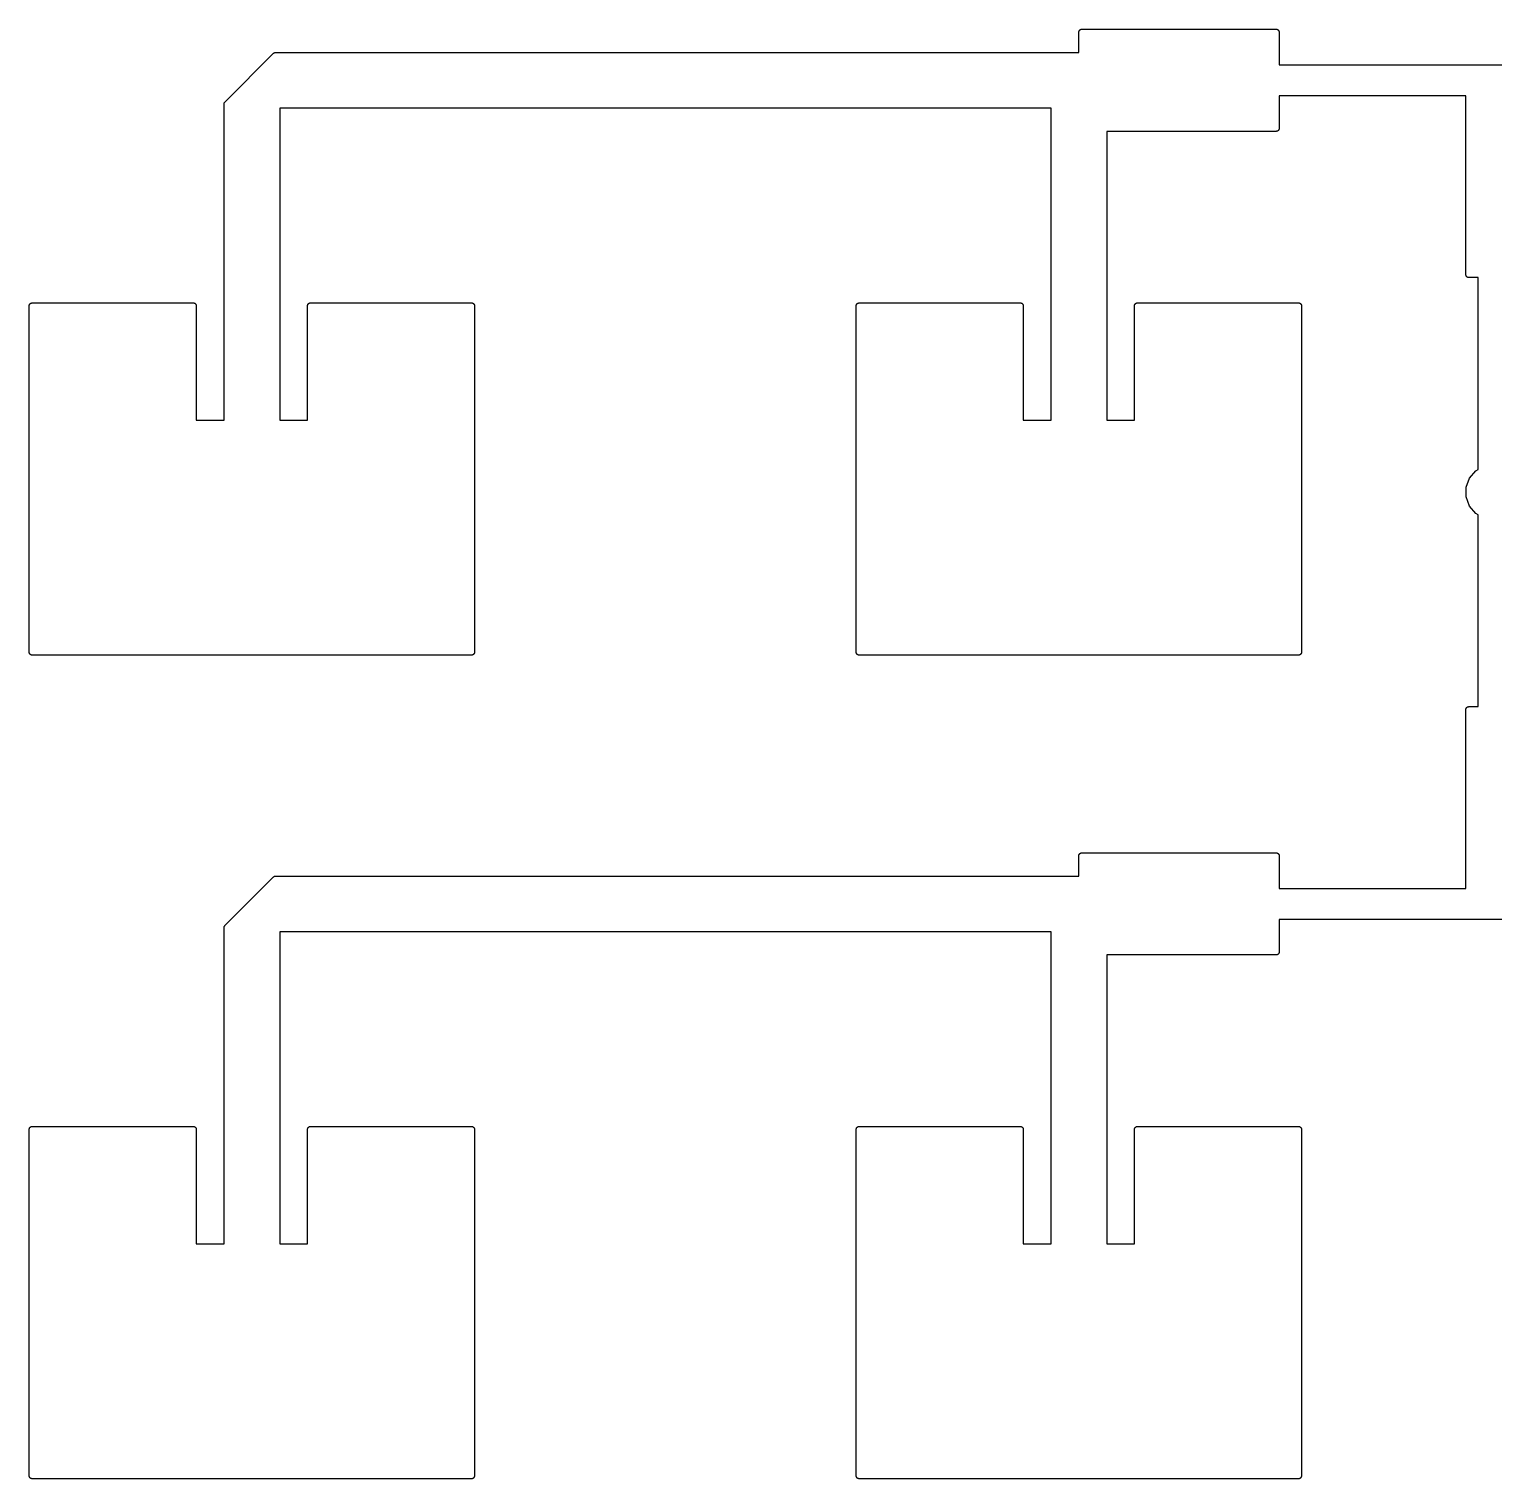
# Model space of a CAD drawing. Extents: x -13.2 to 16.3, y -8.9 to 4.2.
# Drawn here: x -13.16 to 0, y -8.87 to 4.16 of the extents above; entities that cross this region are included whole.
import ezdxf

# ---------------------------------------------------------------- set-up
doc = ezdxf.new("R2010")
doc.units = 0
doc.header["$MEASUREMENT"] = 0
doc.layers.add('BLACK', color=7, linetype='CONTINUOUS')

msp = doc.modelspace()

# ---------------------------------------------------------------- linework, layer by layer
at = {"layer": 'BLACK'}
for p, q in [((-3.7273, 4.1335), (-3.72692, 4.13565)), ((-3.7273, 3.95123), (-3.7273, 4.1335)), ((-3.72692, 4.13784), (-3.72617, 4.1399)), ((-3.72692, 4.13565), (-3.72692, 4.13784)), ((-3.72617, 4.1399), (-3.72579, 4.14205)), ((-3.72579, 4.14205), (-3.7247, 4.14394)), ((-3.7247, 4.14394), (-3.72395, 4.146)), ((-3.72395, 4.146), (-3.72254, 4.14768)), ((-3.72254, 4.14768), (-3.72145, 4.14957)), ((-3.72145, 4.14957), (-3.71978, 4.15098)), ((-3.71978, 4.15098), (-3.71837, 4.15265)), ((-3.71837, 4.15265), (-3.71648, 4.15374)), ((-3.71648, 4.15374), (-3.7148, 4.15515)), ((-3.7148, 4.15515), (-3.71274, 4.1559)), ((-3.71274, 4.1559), (-3.71085, 4.15699)), ((-3.71085, 4.15699), (-3.7087, 4.15737)), ((-3.7087, 4.15737), (-3.70664, 4.15812)), ((-3.70664, 4.15812), (-3.70445, 4.15812)), ((-3.70445, 4.15812), (-3.7023, 4.1585)), ((-3.7023, 4.1585), (-1.9528, 4.1585)), ((-1.9528, 4.1585), (-1.95064, 4.15812)), ((-1.95064, 4.15812), (-1.94846, 4.15812)), ((-1.94846, 4.15812), (-1.9464, 4.15737)), ((-1.9464, 4.15737), (-1.94425, 4.15699)), ((-1.94425, 4.15699), (-1.94236, 4.1559)), ((-1.94236, 4.1559), (-1.9403, 4.15515)), ((-1.9403, 4.15515), (-1.93862, 4.15374)), ((-1.93862, 4.15374), (-1.93673, 4.15265)), ((-1.93673, 4.15265), (-1.93532, 4.15098)), ((-1.93532, 4.15098), (-1.93365, 4.14957)), ((-1.93365, 4.14957), (-1.93256, 4.14768)), ((-1.93256, 4.14768), (-1.93115, 4.146)), ((-1.93115, 4.146), (-1.9304, 4.14394)), ((-1.9304, 4.14394), (-1.92931, 4.14205)), ((-1.92931, 4.14205), (-1.92893, 4.1399)), ((-1.92893, 4.1399), (-1.92818, 4.13784)), ((-1.92818, 4.13784), (-1.92818, 4.13565)), ((-1.92818, 4.13565), (-1.9278, 4.1335)), ((-1.9278, 4.1335), (-1.9278, 3.84023)), ((-10.9577, 3.94578), (-10.955, 3.94766)), ((-10.955, 3.94766), (-10.9539, 3.94794)), ((-10.9539, 3.94794), (-10.953, 3.94849)), ((-10.953, 3.94849), (-10.9498, 3.94906)), ((-10.9498, 3.94906), (-10.9466, 3.9499)), ((-10.9466, 3.9499), (-10.9455, 3.94981)), ((-10.9455, 3.94981), (-10.9444, 3.95)), ((-10.9444, 3.95), (-3.72853, 3.95)), ((-3.72853, 3.95), (-3.72741, 3.95011)), ((-3.72741, 3.95011), (-3.7273, 3.95123)), ((-11.4, 3.50482), (-10.9621, 3.94268)), ((-10.9621, 3.94268), (-10.9612, 3.94331)), ((-10.9612, 3.94331), (-10.9605, 3.94415)), ((-10.9605, 3.94415), (-10.9577, 3.94578)), ((-1.9278, 3.84023), (-1.92769, 3.83911)), ((-1.92769, 3.83911), (-1.92657, 3.839)), ((-1.92657, 3.839), (1.92657, 3.839)), ((-1.92769, 3.56089), (-1.9278, 3.55977)), ((-1.9278, 3.55977), (-1.9278, 3.2665)), ((-1.92657, 3.561), (-1.92769, 3.56089)), ((-0.25123, 3.561), (-1.92657, 3.561)), ((-0.25011, 3.56089), (-0.25123, 3.561)), ((-0.25, 3.55977), (-0.25011, 3.56089)), ((-0.25, 1.9528), (-0.25, 3.55977)), ((-11.4073, 3.48714), (-11.4071, 3.48823)), ((-11.4073, 0.64623), (-11.4073, 3.48714)), ((-11.4072, 3.48932), (-11.4064, 3.49248)), ((-11.4071, 3.48823), (-11.4072, 3.48932)), ((-11.4064, 3.49248), (-11.4058, 3.49569)), ((-11.4058, 3.49569), (-11.4052, 3.49665)), ((-11.4052, 3.49665), (-11.405, 3.49771)), ((-11.405, 3.49771), (-11.4031, 3.50039)), ((-11.4031, 3.50039), (-11.4015, 3.50321)), ((-11.4015, 3.50321), (-11.4006, 3.50392)), ((-11.4006, 3.50392), (-11.4, 3.50482)), ((-10.9071, 3.44989), (-10.9072, 3.44877)), ((-10.9072, 3.44877), (-10.9072, 0.64623)), ((-10.906, 3.45), (-10.9071, 3.44989)), ((-3.97843, 3.45), (-10.906, 3.45)), ((-3.97731, 3.44989), (-3.97843, 3.45)), ((-3.9772, 3.44877), (-3.97731, 3.44989)), ((-3.9772, 0.64623), (-3.9772, 3.44877)), ((-3.47719, 3.24139), (-3.4773, 3.24027)), ((-3.4773, 3.24027), (-3.4773, 0.64623)), ((-3.47607, 3.2415), (-3.47719, 3.24139)), ((-1.9528, 3.2415), (-3.47607, 3.2415)), ((-1.95064, 3.24188), (-1.9528, 3.2415)), ((-1.94846, 3.24188), (-1.95064, 3.24188)), ((-1.9464, 3.24263), (-1.94846, 3.24188)), ((-1.94425, 3.24301), (-1.9464, 3.24263)), ((-1.94236, 3.2441), (-1.94425, 3.24301)), ((-1.9403, 3.24485), (-1.94236, 3.2441)), ((-1.93862, 3.24626), (-1.9403, 3.24485)), ((-1.93673, 3.24735), (-1.93862, 3.24626)), ((-1.93532, 3.24902), (-1.93673, 3.24735)), ((-1.93365, 3.25043), (-1.93532, 3.24902)), ((-1.93256, 3.25232), (-1.93365, 3.25043)), ((-1.93115, 3.254), (-1.93256, 3.25232)), ((-1.9304, 3.25606), (-1.93115, 3.254)), ((-1.92931, 3.25795), (-1.9304, 3.25606)), ((-1.92893, 3.2601), (-1.92931, 3.25795)), ((-1.92818, 3.26216), (-1.92893, 3.2601)), ((-1.9278, 3.2665), (-1.92818, 3.26435)), ((-1.92818, 3.26435), (-1.92818, 3.26216)), ((-0.24962, 1.95064), (-0.25, 1.9528)), ((-0.24962, 1.94846), (-0.24962, 1.95064)), ((-0.248872, 1.9464), (-0.24962, 1.94846)), ((-0.248492, 1.94425), (-0.248872, 1.9464)), ((-0.247399, 1.94236), (-0.248492, 1.94425)), ((-0.246651, 1.9403), (-0.247399, 1.94236)), ((-0.245244, 1.93862), (-0.246651, 1.9403)), ((-0.244151, 1.93673), (-0.245244, 1.93862)), ((-0.242476, 1.93532), (-0.244151, 1.93673)), ((-0.24107, 1.93365), (-0.242476, 1.93532)), ((-0.239177, 1.93256), (-0.24107, 1.93365)), ((-0.2375, 1.93115), (-0.239177, 1.93256)), ((-0.235444, 1.9304), (-0.2375, 1.93115)), ((-0.233551, 1.92931), (-0.235444, 1.9304)), ((-0.231397, 1.92893), (-0.233551, 1.92931)), ((-0.229341, 1.92818), (-0.231397, 1.92893)), ((-0.227155, 1.92818), (-0.229341, 1.92818)), ((-0.225, 1.9278), (-0.227155, 1.92818)), ((-0.14023, 1.9278), (-0.225, 1.9278)), ((-0.13911, 1.92769), (-0.14023, 1.9278)), ((-0.139, 1.92657), (-0.13911, 1.92769)), ((-0.139, 0.204038), (-0.139, 1.92657)), ((-13.1573, 1.675), (-13.1569, 1.67715)), ((-13.1573, -1.44), (-13.1573, 1.675)), ((-13.1569, 1.67934), (-13.1562, 1.6814)), ((-13.1569, 1.67715), (-13.1569, 1.67934)), ((-13.1562, 1.6814), (-13.1558, 1.68355)), ((-13.1558, 1.68355), (-13.1547, 1.68544)), ((-13.1547, 1.68544), (-13.154, 1.6875)), ((-13.154, 1.6875), (-13.1525, 1.68918)), ((-13.1525, 1.68918), (-13.1515, 1.69107)), ((-13.1515, 1.69107), (-13.1498, 1.69248)), ((-13.1498, 1.69248), (-13.1484, 1.69415)), ((-13.1484, 1.69415), (-13.1465, 1.69524)), ((-13.1465, 1.69524), (-13.1448, 1.69665)), ((-13.1448, 1.69665), (-13.1427, 1.6974)), ((-13.1427, 1.6974), (-13.1409, 1.69849)), ((-13.1409, 1.69849), (-13.1387, 1.69887)), ((-13.1387, 1.69887), (-13.1366, 1.69962)), ((-13.1366, 1.69962), (-13.1345, 1.69962)), ((-13.1345, 1.69962), (-13.1323, 1.7)), ((-13.1323, 1.7), (-11.6823, 1.7)), ((-11.6823, 1.7), (-11.6801, 1.69962)), ((-11.6801, 1.69962), (-11.678, 1.69962)), ((-11.678, 1.69962), (-11.6759, 1.69887)), ((-11.6759, 1.69887), (-11.6737, 1.69849)), ((-11.6737, 1.69849), (-11.6719, 1.6974)), ((-11.6719, 1.6974), (-11.6698, 1.69665)), ((-11.6698, 1.69665), (-11.6681, 1.69524)), ((-11.6681, 1.69524), (-11.6662, 1.69415)), ((-11.6662, 1.69415), (-11.6648, 1.69248)), ((-11.6648, 1.69248), (-11.6631, 1.69107)), ((-11.6631, 1.69107), (-11.6621, 1.68918)), ((-11.6621, 1.68918), (-11.6606, 1.6875)), ((-11.6606, 1.6875), (-11.6599, 1.68544)), ((-11.6599, 1.68544), (-11.6588, 1.68355)), ((-11.6588, 1.68355), (-11.6584, 1.6814)), ((-11.6584, 1.6814), (-11.6577, 1.67934)), ((-11.6577, 1.67934), (-11.6577, 1.67715)), ((-11.6577, 1.67715), (-11.6573, 1.675)), ((-11.6573, 1.675), (-11.6573, 0.64623)), ((-10.6572, 1.675), (-10.6568, 1.67715)), ((-10.6572, 0.64623), (-10.6572, 1.675)), ((-10.6568, 1.67934), (-10.6561, 1.6814)), ((-10.6568, 1.67715), (-10.6568, 1.67934)), ((-10.6561, 1.6814), (-10.6557, 1.68355)), ((-10.6557, 1.68355), (-10.6546, 1.68544)), ((-10.6546, 1.68544), (-10.6539, 1.6875)), ((-10.6539, 1.6875), (-10.6524, 1.68918)), ((-10.6524, 1.68918), (-10.6514, 1.69107)), ((-10.6514, 1.69107), (-10.6497, 1.69248)), ((-10.6497, 1.69248), (-10.6483, 1.69415)), ((-10.6483, 1.69415), (-10.6464, 1.69524)), ((-10.6464, 1.69524), (-10.6447, 1.69665)), ((-10.6447, 1.69665), (-10.6426, 1.6974)), ((-10.6426, 1.6974), (-10.6408, 1.69849)), ((-10.6408, 1.69849), (-10.6386, 1.69887)), ((-10.6386, 1.69887), (-10.6365, 1.69962)), ((-10.6365, 1.69962), (-10.6344, 1.69962)), ((-10.6344, 1.69962), (-10.6322, 1.7)), ((-10.6322, 1.7), (-9.1823, 1.7)), ((-9.1823, 1.7), (-9.18014, 1.69962)), ((-9.18014, 1.69962), (-9.17796, 1.69962)), ((-9.17796, 1.69962), (-9.1759, 1.69887)), ((-9.1759, 1.69887), (-9.17375, 1.69849)), ((-9.17375, 1.69849), (-9.17186, 1.6974)), ((-9.17186, 1.6974), (-9.1698, 1.69665)), ((-9.1698, 1.69665), (-9.16812, 1.69524)), ((-9.16812, 1.69524), (-9.16623, 1.69415)), ((-9.16623, 1.69415), (-9.16482, 1.69248)), ((-9.16482, 1.69248), (-9.16315, 1.69107)), ((-9.16315, 1.69107), (-9.16206, 1.68918)), ((-9.16206, 1.68918), (-9.16065, 1.6875)), ((-9.16065, 1.6875), (-9.1599, 1.68544)), ((-9.1599, 1.68544), (-9.15881, 1.68355)), ((-9.15881, 1.68355), (-9.15843, 1.6814)), ((-9.15843, 1.6814), (-9.15768, 1.67934)), ((-9.15768, 1.67934), (-9.15768, 1.67715)), ((-9.15768, 1.67715), (-9.1573, 1.675)), ((-9.1573, 1.675), (-9.1573, -1.44)), ((-5.7272, 1.675), (-5.72682, 1.67715)), ((-5.7272, -1.44), (-5.7272, 1.675)), ((-5.72682, 1.67934), (-5.72607, 1.6814)), ((-5.72682, 1.67715), (-5.72682, 1.67934)), ((-5.72607, 1.6814), (-5.72569, 1.68355)), ((-5.72569, 1.68355), (-5.7246, 1.68544)), ((-5.7246, 1.68544), (-5.72385, 1.6875)), ((-5.72385, 1.6875), (-5.72244, 1.68918)), ((-5.72244, 1.68918), (-5.72135, 1.69107)), ((-5.72135, 1.69107), (-5.71968, 1.69248)), ((-5.71968, 1.69248), (-5.71827, 1.69415)), ((-5.71827, 1.69415), (-5.71638, 1.69524)), ((-5.71638, 1.69524), (-5.7147, 1.69665)), ((-5.7147, 1.69665), (-5.71264, 1.6974)), ((-5.71264, 1.6974), (-5.71075, 1.69849)), ((-5.71075, 1.69849), (-5.7086, 1.69887)), ((-5.7086, 1.69887), (-5.70654, 1.69962)), ((-5.70654, 1.69962), (-5.70435, 1.69962)), ((-5.70435, 1.69962), (-5.7022, 1.7)), ((-5.7022, 1.7), (-4.2522, 1.7)), ((-4.2522, 1.7), (-4.25005, 1.69962)), ((-4.25005, 1.69962), (-4.24786, 1.69962)), ((-4.24786, 1.69962), (-4.2458, 1.69887)), ((-4.2458, 1.69887), (-4.24365, 1.69849)), ((-4.24365, 1.69849), (-4.24176, 1.6974)), ((-4.24176, 1.6974), (-4.2397, 1.69665)), ((-4.2397, 1.69665), (-4.23802, 1.69524)), ((-4.23802, 1.69524), (-4.23613, 1.69415)), ((-4.23613, 1.69415), (-4.23472, 1.69248)), ((-4.23472, 1.69248), (-4.23305, 1.69107)), ((-4.23305, 1.69107), (-4.23196, 1.68918)), ((-4.23196, 1.68918), (-4.23055, 1.6875)), ((-4.23055, 1.6875), (-4.2298, 1.68544)), ((-4.2298, 1.68544), (-4.22871, 1.68355)), ((-4.22871, 1.68355), (-4.22833, 1.6814)), ((-4.22833, 1.6814), (-4.22758, 1.67934)), ((-4.22758, 1.67934), (-4.22758, 1.67715)), ((-4.22758, 1.67715), (-4.2272, 1.675)), ((-4.2272, 1.675), (-4.2272, 0.64623)), ((-3.2273, 1.675), (-3.22692, 1.67715)), ((-3.2273, 0.64623), (-3.2273, 1.675)), ((-3.22692, 1.67934), (-3.22617, 1.6814)), ((-3.22692, 1.67715), (-3.22692, 1.67934)), ((-3.22617, 1.6814), (-3.22579, 1.68355)), ((-3.22579, 1.68355), (-3.2247, 1.68544)), ((-3.2247, 1.68544), (-3.22395, 1.6875)), ((-3.22395, 1.6875), (-3.22254, 1.68918)), ((-3.22254, 1.68918), (-3.22145, 1.69107)), ((-3.22145, 1.69107), (-3.21978, 1.69248)), ((-3.21978, 1.69248), (-3.21837, 1.69415)), ((-3.21837, 1.69415), (-3.21648, 1.69524)), ((-3.21648, 1.69524), (-3.2148, 1.69665)), ((-3.2148, 1.69665), (-3.21274, 1.6974)), ((-3.21274, 1.6974), (-3.21085, 1.69849)), ((-3.21085, 1.69849), (-3.2087, 1.69887)), ((-3.2087, 1.69887), (-3.20664, 1.69962)), ((-3.20664, 1.69962), (-3.20445, 1.69962)), ((-3.20445, 1.69962), (-3.2023, 1.7)), ((-3.2023, 1.7), (-1.7522, 1.7)), ((-1.7522, 1.7), (-1.75004, 1.69962)), ((-1.75004, 1.69962), (-1.74786, 1.69962)), ((-1.74786, 1.69962), (-1.7458, 1.69887)), ((-1.7458, 1.69887), (-1.74365, 1.69849)), ((-1.74365, 1.69849), (-1.74176, 1.6974)), ((-1.74176, 1.6974), (-1.7397, 1.69665)), ((-1.7397, 1.69665), (-1.73802, 1.69524)), ((-1.73802, 1.69524), (-1.73613, 1.69415)), ((-1.73613, 1.69415), (-1.73472, 1.69248)), ((-1.73472, 1.69248), (-1.73305, 1.69107)), ((-1.73305, 1.69107), (-1.73196, 1.68918)), ((-1.73196, 1.68918), (-1.73055, 1.6875)), ((-1.73055, 1.6875), (-1.7298, 1.68544)), ((-1.7298, 1.68544), (-1.72871, 1.68355)), ((-1.72871, 1.68355), (-1.72833, 1.6814)), ((-1.72833, 1.6814), (-1.72758, 1.67934)), ((-1.72758, 1.67934), (-1.72758, 1.67715)), ((-1.72758, 1.67715), (-1.7272, 1.675)), ((-1.7272, 1.675), (-1.7272, -1.44)), ((-11.6573, 0.64623), (-11.6572, 0.64511)), ((-11.6572, 0.64511), (-11.6561, 0.645)), ((-11.6561, 0.645), (-11.4085, 0.645)), ((-11.4085, 0.645), (-11.4074, 0.64511)), ((-11.4074, 0.64511), (-11.4073, 0.64623)), ((-10.9072, 0.64623), (-10.9071, 0.64511)), ((-10.9071, 0.64511), (-10.906, 0.645)), ((-10.906, 0.645), (-10.6584, 0.645)), ((-10.6584, 0.645), (-10.6573, 0.64511)), ((-10.6573, 0.64511), (-10.6572, 0.64623)), ((-4.2272, 0.64623), (-4.22709, 0.64511)), ((-4.22709, 0.64511), (-4.22597, 0.645)), ((-4.22597, 0.645), (-3.97843, 0.645)), ((-3.97843, 0.645), (-3.97731, 0.64511)), ((-3.97731, 0.64511), (-3.9772, 0.64623)), ((-3.4773, 0.64623), (-3.47719, 0.64511)), ((-3.47719, 0.64511), (-3.47607, 0.645)), ((-3.47607, 0.645), (-3.22853, 0.645)), ((-3.22853, 0.645), (-3.22741, 0.64511)), ((-3.22741, 0.64511), (-3.2273, 0.64623)), ((-0.216506, 0.125), (-0.160697, 0.191511)), ((-0.160697, 0.191511), (-0.139, 0.204038)), ((-0.246202, 0.043412), (-0.216506, 0.125)), ((-0.246202, -0.043412), (-0.246202, 0.043412)), ((-0.216506, -0.125), (-0.246202, -0.043412)), ((-0.160697, -0.191511), (-0.216506, -0.125)), ((-0.139, -0.204038), (-0.160697, -0.191511)), ((-0.139, -1.92657), (-0.139, -0.204038)), ((-13.1569, -1.44215), (-13.1573, -1.44)), ((-13.1569, -1.44434), (-13.1569, -1.44215)), ((-13.1562, -1.4464), (-13.1569, -1.44434)), ((-13.1558, -1.44855), (-13.1562, -1.4464)), ((-9.15843, -1.4464), (-9.15881, -1.44855)), ((-9.15768, -1.44434), (-9.15843, -1.4464)), ((-9.1573, -1.44), (-9.15768, -1.44215)), ((-9.15768, -1.44215), (-9.15768, -1.44434)), ((-5.72682, -1.44215), (-5.7272, -1.44)), ((-5.72682, -1.44434), (-5.72682, -1.44215)), ((-5.72607, -1.4464), (-5.72682, -1.44434)), ((-5.72569, -1.44855), (-5.72607, -1.4464)), ((-1.72833, -1.4464), (-1.72871, -1.44855)), ((-1.72758, -1.44434), (-1.72833, -1.4464)), ((-1.7272, -1.44), (-1.72758, -1.44215)), ((-1.72758, -1.44215), (-1.72758, -1.44434)), ((-13.1547, -1.45044), (-13.1558, -1.44855)), ((-13.154, -1.4525), (-13.1547, -1.45044)), ((-13.1525, -1.45418), (-13.154, -1.4525)), ((-13.1515, -1.45607), (-13.1525, -1.45418)), ((-13.1498, -1.45748), (-13.1515, -1.45607)), ((-13.1484, -1.45915), (-13.1498, -1.45748)), ((-13.1465, -1.46024), (-13.1484, -1.45915)), ((-13.1448, -1.46165), (-13.1465, -1.46024)), ((-13.1427, -1.4624), (-13.1448, -1.46165)), ((-13.1409, -1.46349), (-13.1427, -1.4624)), ((-13.1387, -1.46387), (-13.1409, -1.46349)), ((-13.1366, -1.46462), (-13.1387, -1.46387)), ((-13.1345, -1.46462), (-13.1366, -1.46462)), ((-13.1323, -1.465), (-13.1345, -1.46462)), ((-9.1823, -1.465), (-13.1323, -1.465)), ((-9.18014, -1.46462), (-9.1823, -1.465)), ((-9.17796, -1.46462), (-9.18014, -1.46462)), ((-9.1759, -1.46387), (-9.17796, -1.46462)), ((-9.17375, -1.46349), (-9.1759, -1.46387)), ((-9.17186, -1.4624), (-9.17375, -1.46349)), ((-9.1698, -1.46165), (-9.17186, -1.4624)), ((-9.16812, -1.46024), (-9.1698, -1.46165)), ((-9.16623, -1.45915), (-9.16812, -1.46024)), ((-9.16482, -1.45748), (-9.16623, -1.45915)), ((-9.16315, -1.45607), (-9.16482, -1.45748)), ((-9.16206, -1.45418), (-9.16315, -1.45607)), ((-9.16065, -1.4525), (-9.16206, -1.45418)), ((-9.1599, -1.45044), (-9.16065, -1.4525)), ((-9.15881, -1.44855), (-9.1599, -1.45044)), ((-5.7246, -1.45044), (-5.72569, -1.44855)), ((-5.72385, -1.4525), (-5.7246, -1.45044)), ((-5.72244, -1.45418), (-5.72385, -1.4525)), ((-5.72135, -1.45607), (-5.72244, -1.45418)), ((-5.71968, -1.45748), (-5.72135, -1.45607)), ((-5.71827, -1.45915), (-5.71968, -1.45748)), ((-5.71638, -1.46024), (-5.71827, -1.45915)), ((-5.7147, -1.46165), (-5.71638, -1.46024)), ((-5.71264, -1.4624), (-5.7147, -1.46165)), ((-5.71075, -1.46349), (-5.71264, -1.4624)), ((-5.7086, -1.46387), (-5.71075, -1.46349)), ((-5.70654, -1.46462), (-5.7086, -1.46387)), ((-5.70435, -1.46462), (-5.70654, -1.46462)), ((-5.7022, -1.465), (-5.70435, -1.46462)), ((-1.7522, -1.465), (-5.7022, -1.465)), ((-1.75004, -1.46462), (-1.7522, -1.465)), ((-1.74786, -1.46462), (-1.75004, -1.46462)), ((-1.7458, -1.46387), (-1.74786, -1.46462)), ((-1.74365, -1.46349), (-1.7458, -1.46387)), ((-1.74176, -1.4624), (-1.74365, -1.46349)), ((-1.7397, -1.46165), (-1.74176, -1.4624)), ((-1.73802, -1.46024), (-1.7397, -1.46165)), ((-1.73613, -1.45915), (-1.73802, -1.46024)), ((-1.73472, -1.45748), (-1.73613, -1.45915)), ((-1.73305, -1.45607), (-1.73472, -1.45748)), ((-1.73196, -1.45418), (-1.73305, -1.45607)), ((-1.73055, -1.4525), (-1.73196, -1.45418)), ((-1.7298, -1.45044), (-1.73055, -1.4525)), ((-1.72871, -1.44855), (-1.7298, -1.45044)), ((-0.25, -1.9528), (-0.24962, -1.95064)), ((-0.25, -3.55977), (-0.25, -1.9528)), ((-0.24962, -1.94846), (-0.248872, -1.9464)), ((-0.24962, -1.95064), (-0.24962, -1.94846)), ((-0.248872, -1.9464), (-0.248492, -1.94425)), ((-0.248492, -1.94425), (-0.247399, -1.94236)), ((-0.247399, -1.94236), (-0.246651, -1.9403)), ((-0.246651, -1.9403), (-0.245244, -1.93862)), ((-0.245244, -1.93862), (-0.244151, -1.93673)), ((-0.244151, -1.93673), (-0.242476, -1.93532)), ((-0.242476, -1.93532), (-0.24107, -1.93365)), ((-0.24107, -1.93365), (-0.239177, -1.93256)), ((-0.239177, -1.93256), (-0.2375, -1.93115)), ((-0.2375, -1.93115), (-0.235444, -1.9304)), ((-0.235444, -1.9304), (-0.233551, -1.92931)), ((-0.233551, -1.92931), (-0.231397, -1.92893)), ((-0.231397, -1.92893), (-0.229341, -1.92818)), ((-0.229341, -1.92818), (-0.227155, -1.92818)), ((-0.227155, -1.92818), (-0.225, -1.9278)), ((-0.225, -1.9278), (-0.140229, -1.9278)), ((-0.140229, -1.9278), (-0.13911, -1.92769)), ((-0.13911, -1.92769), (-0.139, -1.92657)), ((-3.7273, -3.2665), (-3.72692, -3.26435)), ((-3.7273, -3.44877), (-3.7273, -3.2665)), ((-3.72692, -3.26216), (-3.72617, -3.2601)), ((-3.72692, -3.26435), (-3.72692, -3.26216)), ((-3.72617, -3.2601), (-3.72579, -3.25795)), ((-3.72579, -3.25795), (-3.7247, -3.25606)), ((-3.7247, -3.25606), (-3.72395, -3.254)), ((-3.72395, -3.254), (-3.72254, -3.25232)), ((-3.72254, -3.25232), (-3.72145, -3.25043)), ((-3.72145, -3.25043), (-3.71978, -3.24902)), ((-3.71978, -3.24902), (-3.71837, -3.24735)), ((-3.71837, -3.24735), (-3.71648, -3.24626)), ((-3.71648, -3.24626), (-3.7148, -3.24485)), ((-3.7148, -3.24485), (-3.71274, -3.2441)), ((-3.71274, -3.2441), (-3.71085, -3.24301)), ((-3.71085, -3.24301), (-3.7087, -3.24263)), ((-3.7087, -3.24263), (-3.70664, -3.24188)), ((-3.70664, -3.24188), (-3.70445, -3.24188)), ((-3.70445, -3.24188), (-3.7023, -3.2415)), ((-3.7023, -3.2415), (-1.9528, -3.2415)), ((-1.9528, -3.2415), (-1.95064, -3.24188)), ((-1.95064, -3.24188), (-1.94846, -3.24188)), ((-1.94846, -3.24188), (-1.9464, -3.24263)), ((-1.9464, -3.24263), (-1.94425, -3.24301)), ((-1.94425, -3.24301), (-1.94236, -3.2441)), ((-1.94236, -3.2441), (-1.9403, -3.24485)), ((-1.9403, -3.24485), (-1.93862, -3.24626)), ((-1.93862, -3.24626), (-1.93673, -3.24735)), ((-1.93673, -3.24735), (-1.93532, -3.24902)), ((-1.93532, -3.24902), (-1.93365, -3.25043)), ((-1.93365, -3.25043), (-1.93256, -3.25232)), ((-1.93256, -3.25232), (-1.93115, -3.254)), ((-1.93115, -3.254), (-1.9304, -3.25606)), ((-1.9304, -3.25606), (-1.92931, -3.25795)), ((-1.92931, -3.25795), (-1.92893, -3.2601)), ((-1.92893, -3.2601), (-1.92818, -3.26216)), ((-1.92818, -3.26216), (-1.92818, -3.26435)), ((-1.92818, -3.26435), (-1.9278, -3.2665)), ((-1.9278, -3.2665), (-1.9278, -3.55977)), ((-11.4, -3.89518), (-10.9621, -3.45732)), ((-10.9621, -3.45732), (-10.9612, -3.45669)), ((-10.9612, -3.45669), (-10.9605, -3.45585)), ((-10.9605, -3.45585), (-10.9577, -3.45422)), ((-10.9577, -3.45422), (-10.955, -3.45234)), ((-10.955, -3.45234), (-10.9539, -3.45206)), ((-10.9539, -3.45206), (-10.953, -3.45151)), ((-10.953, -3.45151), (-10.9498, -3.45094)), ((-10.9498, -3.45094), (-10.9466, -3.45009)), ((-10.9466, -3.45009), (-10.9455, -3.45019)), ((-10.9455, -3.45019), (-10.9444, -3.45)), ((-10.9444, -3.45), (-3.72853, -3.45)), ((-3.72853, -3.45), (-3.72741, -3.44989)), ((-3.72741, -3.44989), (-3.7273, -3.44877)), ((-1.9278, -3.55977), (-1.92769, -3.56089)), ((-1.92769, -3.56089), (-1.92657, -3.561)), ((-1.92657, -3.561), (-0.251229, -3.561)), ((-0.251229, -3.561), (-0.25011, -3.56089)), ((-0.25011, -3.56089), (-0.25, -3.55977)), ((-11.4073, -3.91286), (-11.4071, -3.91177)), ((-11.4073, -6.75377), (-11.4073, -3.91286)), ((-11.4072, -3.91068), (-11.4064, -3.90752)), ((-11.4071, -3.91177), (-11.4072, -3.91068)), ((-11.4064, -3.90752), (-11.4058, -3.9043)), ((-11.4058, -3.9043), (-11.4052, -3.90335)), ((-11.4052, -3.90335), (-11.405, -3.90229)), ((-11.405, -3.90229), (-11.4031, -3.89961)), ((-11.4031, -3.89961), (-11.4015, -3.89679)), ((-11.4015, -3.89679), (-11.4006, -3.89608)), ((-11.4006, -3.89608), (-11.4, -3.89518)), ((-1.92769, -3.83911), (-1.9278, -3.84023)), ((-1.9278, -3.84023), (-1.9278, -4.1335)), ((-1.92657, -3.839), (-1.92769, -3.83911)), ((1.92657, -3.839), (-1.92657, -3.839)), ((-10.9071, -3.95011), (-10.9072, -3.95123)), ((-10.9072, -3.95123), (-10.9072, -6.75377)), ((-10.906, -3.95), (-10.9071, -3.95011)), ((-3.97843, -3.95), (-10.906, -3.95)), ((-3.97731, -3.95011), (-3.97843, -3.95)), ((-3.9772, -3.95123), (-3.97731, -3.95011)), ((-3.9772, -6.75377), (-3.9772, -3.95123)), ((-3.47719, -4.15861), (-3.4773, -4.15973)), ((-3.4773, -4.15973), (-3.4773, -6.75377)), ((-3.47607, -4.1585), (-3.47719, -4.15861)), ((-1.9528, -4.1585), (-3.47607, -4.1585)), ((-1.95064, -4.15812), (-1.9528, -4.1585)), ((-1.94846, -4.15812), (-1.95064, -4.15812)), ((-1.9464, -4.15737), (-1.94846, -4.15812)), ((-1.94425, -4.15699), (-1.9464, -4.15737)), ((-1.94236, -4.1559), (-1.94425, -4.15699)), ((-1.9403, -4.15515), (-1.94236, -4.1559)), ((-1.93862, -4.15374), (-1.9403, -4.15515)), ((-1.93673, -4.15265), (-1.93862, -4.15374)), ((-1.93532, -4.15098), (-1.93673, -4.15265)), ((-1.93365, -4.14957), (-1.93532, -4.15098)), ((-1.93256, -4.14768), (-1.93365, -4.14957)), ((-1.93115, -4.146), (-1.93256, -4.14768)), ((-1.9304, -4.14394), (-1.93115, -4.146)), ((-1.92931, -4.14205), (-1.9304, -4.14394)), ((-1.92893, -4.1399), (-1.92931, -4.14205)), ((-1.92818, -4.13784), (-1.92893, -4.1399)), ((-1.9278, -4.1335), (-1.92818, -4.13565)), ((-1.92818, -4.13565), (-1.92818, -4.13784)), ((-13.1573, -5.725), (-13.1569, -5.72284)), ((-13.1573, -8.84), (-13.1573, -5.725)), ((-13.1569, -5.72066), (-13.1562, -5.7186)), ((-13.1569, -5.72284), (-13.1569, -5.72066)), ((-13.1562, -5.7186), (-13.1558, -5.71645)), ((-13.1558, -5.71645), (-13.1547, -5.71456)), ((-13.1547, -5.71456), (-13.154, -5.7125)), ((-13.154, -5.7125), (-13.1525, -5.71082)), ((-13.1525, -5.71082), (-13.1515, -5.70893)), ((-13.1515, -5.70893), (-13.1498, -5.70752)), ((-13.1498, -5.70752), (-13.1484, -5.70585)), ((-13.1484, -5.70585), (-13.1465, -5.70476)), ((-13.1465, -5.70476), (-13.1448, -5.70335)), ((-13.1448, -5.70335), (-13.1427, -5.7026)), ((-13.1427, -5.7026), (-13.1409, -5.70151)), ((-13.1409, -5.70151), (-13.1387, -5.70113)), ((-13.1387, -5.70113), (-13.1366, -5.70038)), ((-13.1366, -5.70038), (-13.1345, -5.70038)), ((-13.1345, -5.70038), (-13.1323, -5.7)), ((-13.1323, -5.7), (-11.6823, -5.7)), ((-11.6823, -5.7), (-11.6801, -5.70038)), ((-11.6801, -5.70038), (-11.678, -5.70038)), ((-11.678, -5.70038), (-11.6759, -5.70113)), ((-11.6759, -5.70113), (-11.6737, -5.70151)), ((-11.6737, -5.70151), (-11.6719, -5.7026)), ((-11.6719, -5.7026), (-11.6698, -5.70335)), ((-11.6698, -5.70335), (-11.6681, -5.70476)), ((-11.6681, -5.70476), (-11.6662, -5.70585)), ((-11.6662, -5.70585), (-11.6648, -5.70752)), ((-11.6648, -5.70752), (-11.6631, -5.70893)), ((-11.6631, -5.70893), (-11.6621, -5.71082)), ((-11.6621, -5.71082), (-11.6606, -5.7125)), ((-11.6606, -5.7125), (-11.6599, -5.71456)), ((-11.6599, -5.71456), (-11.6588, -5.71645)), ((-11.6588, -5.71645), (-11.6584, -5.7186)), ((-11.6584, -5.7186), (-11.6577, -5.72066)), ((-11.6577, -5.72066), (-11.6577, -5.72284)), ((-11.6577, -5.72284), (-11.6573, -5.725)), ((-11.6573, -5.725), (-11.6573, -6.75377)), ((-10.6572, -5.725), (-10.6568, -5.72284)), ((-10.6572, -6.75377), (-10.6572, -5.725)), ((-10.6568, -5.72066), (-10.6561, -5.7186)), ((-10.6568, -5.72284), (-10.6568, -5.72066)), ((-10.6561, -5.7186), (-10.6557, -5.71645)), ((-10.6557, -5.71645), (-10.6546, -5.71456)), ((-10.6546, -5.71456), (-10.6539, -5.7125)), ((-10.6539, -5.7125), (-10.6524, -5.71082)), ((-10.6524, -5.71082), (-10.6514, -5.70893)), ((-10.6514, -5.70893), (-10.6497, -5.70752)), ((-10.6497, -5.70752), (-10.6483, -5.70585)), ((-10.6483, -5.70585), (-10.6464, -5.70476)), ((-10.6464, -5.70476), (-10.6447, -5.70335)), ((-10.6447, -5.70335), (-10.6426, -5.7026)), ((-10.6426, -5.7026), (-10.6408, -5.70151)), ((-10.6408, -5.70151), (-10.6386, -5.70113)), ((-10.6386, -5.70113), (-10.6365, -5.70038)), ((-10.6365, -5.70038), (-10.6344, -5.70038)), ((-10.6344, -5.70038), (-10.6322, -5.7)), ((-10.6322, -5.7), (-9.1823, -5.7)), ((-9.1823, -5.7), (-9.18014, -5.70038)), ((-9.18014, -5.70038), (-9.17796, -5.70038)), ((-9.17796, -5.70038), (-9.1759, -5.70113)), ((-9.1759, -5.70113), (-9.17375, -5.70151)), ((-9.17375, -5.70151), (-9.17186, -5.7026)), ((-9.17186, -5.7026), (-9.1698, -5.70335)), ((-9.1698, -5.70335), (-9.16812, -5.70476)), ((-9.16812, -5.70476), (-9.16623, -5.70585)), ((-9.16623, -5.70585), (-9.16482, -5.70752)), ((-9.16482, -5.70752), (-9.16315, -5.70893)), ((-9.16315, -5.70893), (-9.16206, -5.71082)), ((-9.16206, -5.71082), (-9.16065, -5.7125)), ((-9.16065, -5.7125), (-9.1599, -5.71456)), ((-9.1599, -5.71456), (-9.15881, -5.71645)), ((-9.15881, -5.71645), (-9.15843, -5.7186)), ((-9.15843, -5.7186), (-9.15768, -5.72066)), ((-9.15768, -5.72066), (-9.15768, -5.72284)), ((-9.15768, -5.72284), (-9.1573, -5.725)), ((-9.1573, -5.725), (-9.1573, -8.84)), ((-5.7272, -5.725), (-5.72682, -5.72284)), ((-5.7272, -8.84), (-5.7272, -5.725)), ((-5.72682, -5.72066), (-5.72607, -5.7186)), ((-5.72682, -5.72284), (-5.72682, -5.72066)), ((-5.72607, -5.7186), (-5.72569, -5.71645)), ((-5.72569, -5.71645), (-5.7246, -5.71456)), ((-5.7246, -5.71456), (-5.72385, -5.7125)), ((-5.72385, -5.7125), (-5.72244, -5.71082)), ((-5.72244, -5.71082), (-5.72135, -5.70893)), ((-5.72135, -5.70893), (-5.71968, -5.70752)), ((-5.71968, -5.70752), (-5.71827, -5.70585)), ((-5.71827, -5.70585), (-5.71638, -5.70476)), ((-5.71638, -5.70476), (-5.7147, -5.70335)), ((-5.7147, -5.70335), (-5.71264, -5.7026)), ((-5.71264, -5.7026), (-5.71075, -5.70151)), ((-5.71075, -5.70151), (-5.7086, -5.70113)), ((-5.7086, -5.70113), (-5.70654, -5.70038)), ((-5.70654, -5.70038), (-5.70435, -5.70038)), ((-5.70435, -5.70038), (-5.7022, -5.7)), ((-5.7022, -5.7), (-4.2522, -5.7)), ((-4.2522, -5.7), (-4.25005, -5.70038)), ((-4.25005, -5.70038), (-4.24786, -5.70038)), ((-4.24786, -5.70038), (-4.2458, -5.70113)), ((-4.2458, -5.70113), (-4.24365, -5.70151)), ((-4.24365, -5.70151), (-4.24176, -5.7026)), ((-4.24176, -5.7026), (-4.2397, -5.70335)), ((-4.2397, -5.70335), (-4.23802, -5.70476)), ((-4.23802, -5.70476), (-4.23613, -5.70585)), ((-4.23613, -5.70585), (-4.23472, -5.70752)), ((-4.23472, -5.70752), (-4.23305, -5.70893)), ((-4.23305, -5.70893), (-4.23196, -5.71082)), ((-4.23196, -5.71082), (-4.23055, -5.7125)), ((-4.23055, -5.7125), (-4.2298, -5.71456)), ((-4.2298, -5.71456), (-4.22871, -5.71645)), ((-4.22871, -5.71645), (-4.22833, -5.7186)), ((-4.22833, -5.7186), (-4.22758, -5.72066)), ((-4.22758, -5.72066), (-4.22758, -5.72284)), ((-4.22758, -5.72284), (-4.2272, -5.725)), ((-4.2272, -5.725), (-4.2272, -6.75377)), ((-3.2273, -5.725), (-3.22692, -5.72284)), ((-3.2273, -6.75377), (-3.2273, -5.725)), ((-3.22692, -5.72066), (-3.22617, -5.7186)), ((-3.22692, -5.72284), (-3.22692, -5.72066)), ((-3.22617, -5.7186), (-3.22579, -5.71645)), ((-3.22579, -5.71645), (-3.2247, -5.71456)), ((-3.2247, -5.71456), (-3.22395, -5.7125)), ((-3.22395, -5.7125), (-3.22254, -5.71082)), ((-3.22254, -5.71082), (-3.22145, -5.70893)), ((-3.22145, -5.70893), (-3.21978, -5.70752)), ((-3.21978, -5.70752), (-3.21837, -5.70585)), ((-3.21837, -5.70585), (-3.21648, -5.70476)), ((-3.21648, -5.70476), (-3.2148, -5.70335)), ((-3.2148, -5.70335), (-3.21274, -5.7026)), ((-3.21274, -5.7026), (-3.21085, -5.70151)), ((-3.21085, -5.70151), (-3.2087, -5.70113)), ((-3.2087, -5.70113), (-3.20664, -5.70038)), ((-3.20664, -5.70038), (-3.20445, -5.70038)), ((-3.20445, -5.70038), (-3.2023, -5.7)), ((-3.2023, -5.7), (-1.7522, -5.7)), ((-1.7522, -5.7), (-1.75004, -5.70038)), ((-1.75004, -5.70038), (-1.74786, -5.70038)), ((-1.74786, -5.70038), (-1.7458, -5.70113)), ((-1.7458, -5.70113), (-1.74365, -5.70151)), ((-1.74365, -5.70151), (-1.74176, -5.7026)), ((-1.74176, -5.7026), (-1.7397, -5.70335)), ((-1.7397, -5.70335), (-1.73802, -5.70476)), ((-1.73802, -5.70476), (-1.73613, -5.70585)), ((-1.73613, -5.70585), (-1.73472, -5.70752)), ((-1.73472, -5.70752), (-1.73305, -5.70893)), ((-1.73305, -5.70893), (-1.73196, -5.71082)), ((-1.73196, -5.71082), (-1.73055, -5.7125)), ((-1.73055, -5.7125), (-1.7298, -5.71456)), ((-1.7298, -5.71456), (-1.72871, -5.71645)), ((-1.72871, -5.71645), (-1.72833, -5.7186)), ((-1.72833, -5.7186), (-1.72758, -5.72066)), ((-1.72758, -5.72066), (-1.72758, -5.72284)), ((-1.72758, -5.72284), (-1.7272, -5.725)), ((-1.7272, -5.725), (-1.7272, -8.84)), ((-11.6573, -6.75377), (-11.6572, -6.75489)), ((-11.6572, -6.75489), (-11.6561, -6.755)), ((-11.6561, -6.755), (-11.4085, -6.755)), ((-11.4085, -6.755), (-11.4074, -6.75489)), ((-11.4074, -6.75489), (-11.4073, -6.75377)), ((-10.9072, -6.75377), (-10.9071, -6.75489)), ((-10.9071, -6.75489), (-10.906, -6.755)), ((-10.906, -6.755), (-10.6584, -6.755)), ((-10.6584, -6.755), (-10.6573, -6.75489)), ((-10.6573, -6.75489), (-10.6572, -6.75377)), ((-4.2272, -6.75377), (-4.22709, -6.75489)), ((-4.22709, -6.75489), (-4.22597, -6.755)), ((-4.22597, -6.755), (-3.97843, -6.755)), ((-3.97843, -6.755), (-3.97731, -6.75489)), ((-3.97731, -6.75489), (-3.9772, -6.75377)), ((-3.4773, -6.75377), (-3.47719, -6.75489)), ((-3.47719, -6.75489), (-3.47607, -6.755)), ((-3.47607, -6.755), (-3.22853, -6.755)), ((-3.22853, -6.755), (-3.22741, -6.75489)), ((-3.22741, -6.75489), (-3.2273, -6.75377)), ((-13.1569, -8.84215), (-13.1573, -8.84)), ((-13.1569, -8.84434), (-13.1569, -8.84215)), ((-13.1562, -8.8464), (-13.1569, -8.84434)), ((-13.1558, -8.84855), (-13.1562, -8.8464)), ((-13.1547, -8.85044), (-13.1558, -8.84855)), ((-13.154, -8.8525), (-13.1547, -8.85044)), ((-13.1525, -8.85418), (-13.154, -8.8525)), ((-13.1515, -8.85607), (-13.1525, -8.85418)), ((-13.1498, -8.85748), (-13.1515, -8.85607)), ((-13.1484, -8.85915), (-13.1498, -8.85748)), ((-13.1465, -8.86024), (-13.1484, -8.85915)), ((-13.1448, -8.86165), (-13.1465, -8.86024)), ((-13.1427, -8.8624), (-13.1448, -8.86165)), ((-13.1409, -8.86349), (-13.1427, -8.8624)), ((-13.1387, -8.86387), (-13.1409, -8.86349)), ((-13.1366, -8.86462), (-13.1387, -8.86387)), ((-13.1345, -8.86462), (-13.1366, -8.86462)), ((-13.1323, -8.865), (-13.1345, -8.86462)), ((-9.1823, -8.865), (-13.1323, -8.865)), ((-9.18014, -8.86462), (-9.1823, -8.865)), ((-9.17796, -8.86462), (-9.18014, -8.86462)), ((-9.1759, -8.86387), (-9.17796, -8.86462)), ((-9.17375, -8.86349), (-9.1759, -8.86387)), ((-9.17186, -8.8624), (-9.17375, -8.86349)), ((-9.1698, -8.86165), (-9.17186, -8.8624)), ((-9.16812, -8.86024), (-9.1698, -8.86165)), ((-9.16623, -8.85915), (-9.16812, -8.86024)), ((-9.16482, -8.85748), (-9.16623, -8.85915)), ((-9.16315, -8.85607), (-9.16482, -8.85748)), ((-9.16206, -8.85418), (-9.16315, -8.85607)), ((-9.16065, -8.8525), (-9.16206, -8.85418)), ((-9.1599, -8.85044), (-9.16065, -8.8525)), ((-9.15881, -8.84855), (-9.1599, -8.85044)), ((-9.15843, -8.8464), (-9.15881, -8.84855)), ((-9.15768, -8.84434), (-9.15843, -8.8464)), ((-9.1573, -8.84), (-9.15768, -8.84215)), ((-9.15768, -8.84215), (-9.15768, -8.84434)), ((-5.72682, -8.84215), (-5.7272, -8.84)), ((-5.72682, -8.84434), (-5.72682, -8.84215)), ((-5.72607, -8.8464), (-5.72682, -8.84434)), ((-5.72569, -8.84855), (-5.72607, -8.8464)), ((-5.7246, -8.85044), (-5.72569, -8.84855)), ((-5.72385, -8.8525), (-5.7246, -8.85044)), ((-5.72244, -8.85418), (-5.72385, -8.8525)), ((-5.72135, -8.85607), (-5.72244, -8.85418)), ((-5.71968, -8.85748), (-5.72135, -8.85607)), ((-5.71827, -8.85915), (-5.71968, -8.85748)), ((-5.71638, -8.86024), (-5.71827, -8.85915)), ((-5.7147, -8.86165), (-5.71638, -8.86024)), ((-5.71264, -8.8624), (-5.7147, -8.86165)), ((-5.71075, -8.86349), (-5.71264, -8.8624)), ((-5.7086, -8.86387), (-5.71075, -8.86349)), ((-5.70654, -8.86462), (-5.7086, -8.86387)), ((-5.70435, -8.86462), (-5.70654, -8.86462)), ((-5.7022, -8.865), (-5.70435, -8.86462)), ((-1.7522, -8.865), (-5.7022, -8.865)), ((-1.75004, -8.86462), (-1.7522, -8.865)), ((-1.74786, -8.86462), (-1.75004, -8.86462)), ((-1.7458, -8.86387), (-1.74786, -8.86462)), ((-1.74365, -8.86349), (-1.7458, -8.86387)), ((-1.74176, -8.8624), (-1.74365, -8.86349)), ((-1.7397, -8.86165), (-1.74176, -8.8624)), ((-1.73802, -8.86024), (-1.7397, -8.86165)), ((-1.73613, -8.85915), (-1.73802, -8.86024)), ((-1.73472, -8.85748), (-1.73613, -8.85915)), ((-1.73305, -8.85607), (-1.73472, -8.85748)), ((-1.73196, -8.85418), (-1.73305, -8.85607)), ((-1.73055, -8.8525), (-1.73196, -8.85418)), ((-1.7298, -8.85044), (-1.73055, -8.8525)), ((-1.72871, -8.84855), (-1.7298, -8.85044)), ((-1.72833, -8.8464), (-1.72871, -8.84855)), ((-1.72758, -8.84434), (-1.72833, -8.8464)), ((-1.7272, -8.84), (-1.72758, -8.84215)), ((-1.72758, -8.84215), (-1.72758, -8.84434))]:
    msp.add_line(p, q, dxfattribs=at)

doc.saveas('drawing.dxf')
